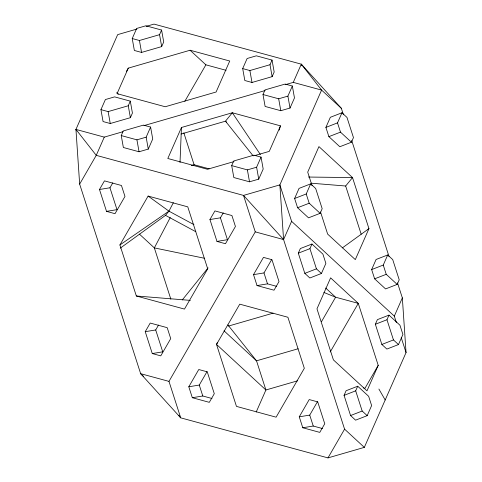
<?xml version="1.0" encoding="UTF-8"?>
<svg xmlns="http://www.w3.org/2000/svg" width="482" height="482" viewBox="0 0 482 482"><rect width="100%" height="100%" fill="white"/><g stroke="black" fill="none" stroke-linecap="round" stroke-linejoin="round"><path stroke-width="0.72" d="M180.009 162.536L181.449 127.495L232.33 112.758L280.482 125.856L279.205 130.128M397.505 282.874L402.343 297.894L406.049 352.583L364.332 447.374L327.983 457.9L180.708 417.84L140.654 373.683L79.657 184.106L75.951 129.417L117.668 34.626L136.912 29.053M100.943 109.643L105.389 99.545L114.614 96.876L130.297 101.142L132.423 113.065L130.387 117.686L110.258 123.519L103.07 121.56L100.943 109.643L108.131 111.595L128.26 105.769L130.297 101.142M132.231 38.548L136.677 28.45L145.901 25.781L161.584 30.047L163.711 41.97L161.681 46.597L141.551 52.424L134.364 50.471L132.231 38.548L139.425 40.5L159.548 34.674L161.584 30.047M128.296 68.131L117.06 93.653L165.212 106.751L216.093 92.014L229.733 61.021L190.083 50.236L128.296 68.131L126.453 71.33M123.031 131.688L104.275 137.123L96.249 155.349L79.657 184.106M121.241 135.575L123.278 130.947L143.407 125.115L150.595 127.073L152.722 138.997L148.281 149.089L139.057 151.764L123.368 147.498L121.241 135.575L136.93 139.84L146.154 137.171L150.595 127.073M181.449 127.495L167.808 158.488L207.459 169.272L234.041 161.572M242.693 68.589L247.133 58.497L256.358 55.822L272.041 60.087L274.174 72.011L272.137 76.638L252.008 82.47L244.82 80.512L242.693 68.589L249.881 70.547L270.004 64.715L272.041 60.087M231.697 165.615L233.734 160.988L253.863 155.162L261.051 157.114L263.184 169.037L258.738 179.135L249.513 181.804L233.83 177.539L231.697 165.615L247.387 169.881L256.611 167.212L261.051 157.114M262.991 94.526L265.028 89.899L285.157 84.067L292.345 86.025L294.472 97.942L290.025 108.04L280.801 110.709L265.118 106.444L262.991 94.526L278.674 98.792L287.899 96.117L292.345 86.025M285.332 84.687L293.267 82.386L301.292 64.16L154.017 24.1L146.179 26.371M280.482 125.856L269.251 151.378L254.882 155.535M217.4 342.431L216.526 344.419L236.463 406.392L276.114 417.177L304.323 368.296L287.899 317.258L239.753 304.16L216.526 344.419L265.907 389.986L297.707 380.774M294.61 198.482L299.057 188.39L310.667 183.877L315.68 188.504L322.175 208.694L320.138 213.321L308.528 217.834L297.587 207.736L294.61 198.482L306.221 193.975L310.667 183.877M325.898 127.393L330.345 117.295L341.955 112.782L346.968 117.409L353.463 137.599L351.426 142.226L339.816 146.739L328.881 136.641L325.898 127.393L337.514 122.88L341.955 112.782M364.332 447.374L344.576 429.149L283.579 239.566L291.604 221.34L279.873 184.883L321.59 90.092L301.292 64.16L301.75 65.588M298.316 253.171L300.352 248.543L311.968 244.031L322.904 254.128L325.88 263.383L321.44 273.475L309.83 277.987L304.817 273.36L298.316 253.171L309.932 248.658L311.968 244.031M256.207 412.026L265.907 389.986L256.52 360.819L227.878 324.91M371.646 269.571L376.093 259.479L387.703 254.966L392.716 259.593L399.21 279.783L397.174 284.41L385.564 288.923L374.628 278.825L371.646 269.571L383.262 265.064L387.703 254.966M344.064 395.354L346.1 390.727L357.716 386.215L368.652 396.312L371.628 405.561L367.188 415.659L355.577 420.171L350.565 415.544L344.064 395.354L355.68 390.842L357.716 386.215M375.358 324.259L377.394 319.632L389.004 315.12L399.946 325.217L402.922 334.472L398.475 344.564L386.865 349.076L381.852 344.449L375.358 324.259L386.968 319.747L389.004 315.12M396.391 322.56L394.318 316.126L402.343 297.894M378.213 365.344L366.983 390.866L333.399 359.879L316.975 308.835L330.616 277.849L358.271 303.365L378.213 365.344L364.94 388.347L363.5 387.956M120.289 248.128L165.507 215.364L168.935 211.152L173.351 202.729M170.242 217.569L154.348 247.899L170.851 299.195M99.485 189.498L104.461 180.87L121.452 185.492L124.977 196.427L115.017 213.683L106.522 211.369L99.485 189.498L109.956 187.775L112.8 182.847M184.823 101.316L205.886 64.823L226.07 70.312M119.91 244.952L148.119 196.072L187.769 206.856L207.712 268.836L184.479 309.089L136.334 295.99L119.91 244.952L168.935 211.152L193.951 224.642M145.233 331.676L150.209 323.054L167.2 327.676L170.724 338.611L160.765 355.867L152.27 353.553L145.233 331.676L155.704 329.959L158.548 325.031M209.941 219.539L214.918 210.911L231.914 215.538L235.433 226.474L225.474 243.723L216.978 241.416L209.941 219.539L220.413 217.822L223.256 212.893M178.864 415.484L180.708 417.84L168.977 381.383L255.255 231.866L243.524 195.409L96.249 155.349L75.951 129.417L104.275 137.123M188.805 386.775L198.759 369.525L207.254 371.833L214.291 393.71L209.315 402.337L192.324 397.716L188.805 386.775L199.277 385.058L207.019 371.64M253.514 274.638L263.467 257.388L271.962 259.696L279 281.572L274.023 290.194L257.033 285.573L253.514 274.638L263.985 272.92L271.728 259.503M321.512 321.645L335.611 297.201L358.271 303.365L330.242 351.938M299.262 416.822L309.215 399.566L317.71 401.88L324.754 423.756L319.771 432.378L302.78 427.757L299.262 416.822L309.733 415.104L317.475 401.681M327.983 457.9L344.576 429.149M182.268 299.961L208.085 267.872M311.161 183.196L345.666 186.01L352.523 177.587L318.939 146.6L307.709 172.122L312.065 185.654M368.031 229.751L368.947 228.631L352.523 177.587L308.486 177.045M342.419 247.85L368.947 228.631L355.306 259.617L327.652 234.101L320.542 212.014M328.881 136.641L340.491 132.134L351.426 142.226M297.587 207.736L309.197 203.223L320.138 213.321M304.817 273.36L316.427 268.848L321.44 273.475M374.628 278.825L386.239 274.312L397.174 284.41M381.852 344.449L393.463 339.937L398.475 344.564M350.565 415.544L362.175 411.032L367.188 415.659M143.949 125.633L265.136 90.538M181.045 134.044L225.48 121.181L232.33 112.758L260.394 154.565M191.264 165.561L194.101 164.742L209.188 168.845M228.558 326.049L273.101 313.149M298.087 348.781L256.52 360.819L224.028 330.833M106.522 211.369L116.993 209.652L109.956 187.775M216.978 241.416L227.45 239.693L220.413 217.822M257.033 285.573L267.504 283.856L276.71 286.362M152.27 353.553L162.741 351.836L155.704 329.959M192.324 397.716L202.795 395.993L211.996 398.5M302.78 427.757L313.252 426.04L322.458 428.54M136.334 295.99L190.342 300.388M204.699 258.322L154.348 247.899L139.419 234.119M293.267 82.386L321.59 90.092L341.346 108.317L343.419 114.758M255.255 231.866L283.579 239.566L279.873 184.883L243.524 195.409L283.579 239.566M168.977 381.383L140.654 373.683L143.401 376.213M323.886 292.441L335.611 297.201L325.657 288.019M165.507 215.364L195.788 231.691M148.119 196.072L168.935 211.152M190.083 50.236L205.886 64.823M226.558 122.181L225.48 121.181L253.183 155.909M291.604 221.34L394.318 316.126M116.674 92.658L118.325 94.183M301.292 64.16L341.346 108.317M378.894 389.04L385.19 399.976M351.703 140.509L388.992 256.406M337.514 122.88L340.491 132.134M383.262 265.064L386.239 274.312M401.217 337.569L406.049 352.583M345.666 186.01L361.175 234.21M386.968 319.747L393.463 339.937M306.221 193.975L309.197 203.223M309.932 248.658L316.427 268.848M355.68 390.842L362.175 411.032M263.985 272.92L267.504 283.856M309.733 415.104L313.252 426.04M183.835 132.845L194.101 164.742M199.277 385.058L202.795 395.993M75.951 129.417L76.409 130.845M287.899 96.117L290.025 108.04M278.674 98.792L280.801 110.709M270.004 64.715L272.137 76.638M249.881 70.547L252.008 82.47M256.611 167.212L258.738 179.135M247.387 169.881L249.513 181.804M159.548 34.674L161.681 46.597M139.425 40.5L141.551 52.424M146.154 137.171L148.281 149.089M136.93 139.84L139.057 151.764M128.26 105.769L130.387 117.686M108.131 111.595L110.258 123.519"/></g></svg>
